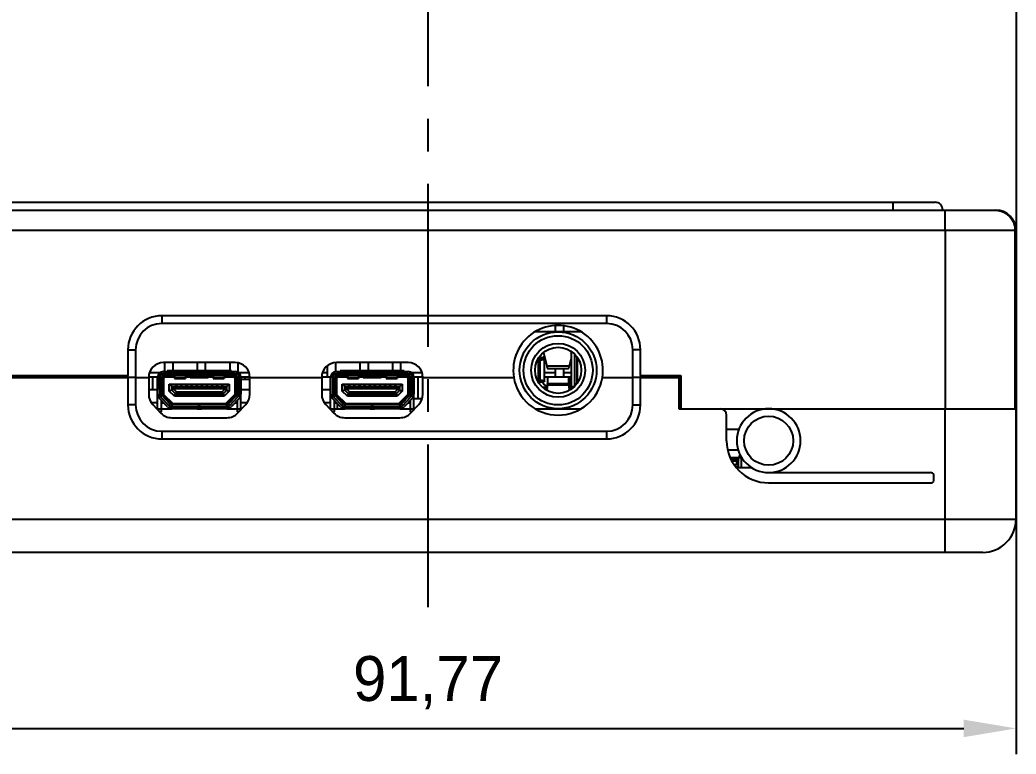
# Model space of a CAD drawing. Header units: millimetres. Extents: x 392 to 586, y 927 to 1144.
# Drawn here: x 466.4 to 544.2, y 927.2 to 984.4 of the extents above; entities that cross this region are included whole.
import ezdxf

# ---------------------------------------------------------------- set-up
doc = ezdxf.new("R2010")
doc.units = ezdxf.units.MM
doc.header["$PDSIZE"] = -1
doc.linetypes.add('CENTERX2', pattern=[20.32, 12.7, -2.54, 2.54, -2.54])
doc.dimstyles.new('ISO-25', dxfattribs={"dimtxt": 2.5, "dimasz": 2.5, "dimexe": 1.25, "dimexo": 0.625, "dimtad": 1, "dimtxsty": 'Standard', "dimcen": 2.5, "dimadec": 0, "dimazin": 0, "dimtfac": 1, "dimtmove": 0, "dimatfit": 3, "dimfxl": 1, "dimarcsym": 0})

# ---------------------------------------------------------------- blocks, each defined once
blk = doc.blocks.new('*D1')
at = {"color": 0, "lineweight": -2}
for p, q in [((452.377, 1011.801), (452.377, 927.182)), ((544.15, 1011.801), (544.15, 927.182)), ((456.457, 929.182), (540.07, 929.182))]:
    blk.add_line(p, q, dxfattribs=at)
at = {"color": 0}
for points in [[(456.457, 929.862), (456.457, 928.502), (452.377, 929.182)], [(540.07, 928.502), (540.07, 929.862), (544.15, 929.182)]]:
    blk.add_solid(points, dxfattribs=at)
at = {"layer": 'Defpoints', "color": 0}
for p in [(452.377, 1011.801), (544.15, 1011.801), (544.15, 929.182)]:
    blk.add_point(p, dxfattribs=at)
at = {"color": 0, "insert": (498.264, 932.748), "char_height": 3.5, "attachment_point": 5}
blk.add_mtext('91,77', dxfattribs=at)

msp = doc.modelspace()

# ---------------------------------------------------------------- linework, layer by layer
at = {"color": 7, "linetype": 'CENTERX2'}
msp.add_line((498.266, 938.627), (498.266, 1143.177), dxfattribs=at)
at = {"color": 7, "linetype": 'Continuous', "lineweight": 25}
for p, q in [((458.153, 970.211), (534.527, 970.211)), ((534.527, 970.211), (534.527, 969.611)), ((534.527, 970.211), (537.827, 970.211)), ((460.285, 969.611), (538.613, 969.611)), ((489.39, 969.611), (489.39, 969.661)), ((490.597, 969.611), (490.597, 969.661)), ((490.677, 969.611), (490.677, 969.661)), ((491.03, 969.611), (491.03, 969.661)), ((491.301, 969.611), (491.301, 969.661)), ((491.397, 969.611), (491.397, 969.661)), ((491.403, 969.661), (491.403, 969.611)), ((491.404, 969.611), (491.404, 969.661)), ((491.445, 969.611), (491.445, 969.661)), ((492.204, 969.611), (492.204, 969.661)), ((492.204, 969.611), (492.204, 969.661)), ((492.204, 969.661), (492.204, 969.611)), ((492.227, 969.611), (492.227, 969.661)), ((492.246, 969.611), (492.246, 969.661)), ((493.03, 969.611), (493.03, 969.661)), ((538.613, 969.611), (542.55, 969.611)), ((542.411, 969.611), (542.411, 969.611)), ((513.07, 968.011), (460.285, 968.011)), ((538.613, 968.011), (513.07, 968.011)), ((538.613, 968.011), (538.613, 954.111)), ((544.077, 968.011), (538.613, 968.011)), ((544.077, 954.111), (544.077, 968.011)), ((544.15, 968.011), (544.15, 961.211)), ((512.191, 961.361), (477.491, 961.361)), ((477.491, 961.361), (477.491, 960.761)), ((512.191, 961.361), (512.191, 960.761)), ((544.077, 961.211), (544.077, 954.111)), ((544.077, 961.211), (544.15, 961.211)), ((544.15, 961.211), (544.15, 954.111)), ((544.15, 960.964), (544.15, 960.911)), ((544.15, 954.111), (544.15, 960.861)), ((512.191, 960.761), (477.491, 960.761)), ((508.411, 960.111), (506.608, 960.111)), ((508.181, 960.604), (508.181, 960.111)), ((510.214, 960.111), (508.411, 960.111)), ((508.821, 960.587), (508.821, 960.111)), ((474.841, 958.711), (474.841, 956.711)), ((474.841, 958.711), (475.441, 958.711)), ((475.441, 958.711), (475.441, 956.561)), ((514.841, 958.711), (514.241, 958.711)), ((514.241, 956.561), (514.241, 958.711)), ((514.841, 956.711), (514.841, 958.711)), ((506.872, 957.861), (506.977, 957.861)), ((506.872, 956.361), (506.872, 957.861)), ((506.932, 958.128), (506.927, 958.13)), ((506.932, 958.128), (507.075, 958.128)), ((506.952, 958.165), (507.075, 958.128)), ((506.977, 957.861), (506.977, 956.361)), ((507.265, 958.5), (507.525, 957.457)), ((507.353, 956.261), (507.353, 958.006)), ((509.297, 957.457), (509.43, 957.991)), ((509.43, 958.459), (509.43, 955.806)), ((509.726, 955.882), (509.726, 958.34)), ((509.862, 958.176), (509.862, 956.046)), ((483.211, 957.711), (477.611, 957.711)), ((477.611, 957.011), (483.211, 957.011)), ((477.701, 957.711), (477.701, 957.011)), ((482.911, 957.081), (477.911, 957.081)), ((477.911, 957.011), (477.911, 957.081)), ((478.341, 957.711), (478.341, 957.081)), ((480.241, 957.711), (480.241, 957.081)), ((480.881, 957.711), (480.881, 957.081)), ((482.781, 957.711), (482.781, 957.081)), ((482.911, 957.011), (482.911, 957.081)), ((483.421, 957.692), (483.421, 956.959)), ((490.401, 957.466), (490.401, 956.611)), ((491.041, 957.709), (491.041, 957.006)), ((496.711, 957.711), (491.111, 957.711)), ((491.111, 957.011), (496.711, 957.011)), ((496.411, 957.081), (491.411, 957.081)), ((491.411, 957.011), (491.411, 957.081)), ((492.941, 957.711), (492.941, 957.081)), ((493.581, 957.711), (493.581, 957.081)), ((495.481, 957.711), (495.481, 957.081)), ((496.121, 957.711), (496.121, 957.081)), ((496.411, 957.011), (496.411, 957.081)), ((507.525, 957.457), (509.297, 957.457)), ((507.598, 957.252), (509.224, 957.252)), ((508.181, 957.252), (508.181, 956.611)), ((508.821, 957.252), (508.821, 956.611)), ((460.135, 956.711), (474.841, 956.711)), ((460.285, 956.561), (474.841, 956.561)), ((469.913, 956.611), (471.271, 956.611)), ((470.081, 956.711), (470.081, 956.611)), ((470.721, 956.711), (470.721, 956.611)), ((471.271, 956.611), (471.271, 956.561)), ((471.271, 956.611), (471.671, 956.611)), ((471.671, 956.611), (471.671, 956.561)), ((471.671, 956.611), (472.071, 956.611)), ((472.071, 956.611), (472.071, 956.561)), ((472.071, 956.611), (473.811, 956.611)), ((472.621, 956.711), (472.621, 956.611)), ((473.261, 956.711), (473.261, 956.611)), ((473.811, 956.611), (473.811, 956.561)), ((473.811, 956.611), (474.211, 956.611)), ((474.211, 956.611), (474.211, 956.561)), ((474.211, 956.611), (474.611, 956.611)), ((474.611, 956.611), (474.611, 956.561)), ((474.611, 956.611), (474.841, 956.611)), ((474.841, 956.561), (474.841, 956.711)), ((475.441, 956.561), (474.841, 956.561)), ((474.841, 956.561), (474.841, 954.411)), ((475.441, 956.561), (476.461, 956.561)), ((475.441, 956.561), (475.441, 954.411)), ((476.461, 956.561), (476.461, 955.241)), ((476.462, 956.611), (476.751, 956.611)), ((477.328, 956.911), (476.516, 956.911)), ((476.751, 956.611), (476.751, 955.611)), ((476.751, 956.611), (477.151, 956.611)), ((477.151, 956.611), (477.151, 955.611)), ((477.151, 956.611), (477.164, 956.611)), ((477.161, 955.241), (477.161, 956.561)), ((477.461, 956.561), (477.311, 956.561)), ((477.311, 956.561), (477.311, 955.241)), ((477.461, 955.241), (477.461, 956.561)), ((477.47, 956.611), (477.568, 956.611)), ((477.511, 955.977), (477.511, 956.471)), ((477.611, 956.471), (477.511, 956.471)), ((477.611, 956.861), (477.611, 956.711)), ((483.211, 956.861), (477.611, 956.861)), ((483.211, 956.711), (477.611, 956.711)), ((477.611, 956.471), (477.611, 955.269)), ((477.701, 956.711), (477.701, 956.671)), ((477.711, 956.671), (477.711, 956.571)), ((478.25, 956.671), (477.711, 956.671)), ((478.482, 956.571), (477.711, 956.571)), ((478.482, 956.701), (478.25, 956.701)), ((478.25, 956.691), (478.25, 956.701)), ((478.25, 956.691), (478.25, 956.671)), ((478.482, 956.691), (478.25, 956.691)), ((478.341, 956.711), (478.341, 956.701)), ((478.482, 956.711), (478.482, 956.679)), ((478.482, 956.679), (478.482, 956.536)), ((479.34, 956.536), (478.482, 956.536)), ((478.482, 956.536), (478.482, 956.471)), ((478.482, 956.471), (479.34, 956.471)), ((479.34, 956.711), (479.34, 956.679)), ((479.34, 956.691), (479.711, 956.691)), ((479.34, 956.679), (479.34, 956.536)), ((479.711, 956.571), (479.34, 956.571)), ((479.34, 956.536), (479.34, 956.471)), ((479.711, 956.571), (479.711, 956.691)), ((479.711, 956.691), (479.811, 956.691)), ((479.711, 956.671), (481.111, 956.671)), ((479.711, 956.521), (479.711, 956.571)), ((481.111, 956.521), (479.711, 956.521)), ((479.811, 956.671), (479.811, 956.711)), ((481.011, 956.711), (481.011, 956.671)), ((481.011, 956.691), (481.111, 956.691)), ((481.111, 956.571), (481.111, 956.691)), ((481.111, 956.691), (481.482, 956.691)), ((481.111, 956.571), (481.111, 956.521)), ((481.482, 956.571), (481.111, 956.571)), ((481.482, 956.711), (481.482, 956.679)), ((481.482, 956.679), (481.482, 956.536)), ((482.34, 956.536), (481.482, 956.536)), ((481.482, 956.536), (481.482, 956.471)), ((481.482, 956.471), (482.34, 956.471)), ((482.34, 956.711), (482.34, 956.679)), ((482.34, 956.701), (482.572, 956.701)), ((482.572, 956.691), (482.34, 956.691)), ((482.34, 956.679), (482.34, 956.536)), ((483.111, 956.571), (482.34, 956.571)), ((482.34, 956.536), (482.34, 956.471)), ((482.572, 956.701), (482.572, 956.691)), ((482.572, 956.671), (482.572, 956.691)), ((483.111, 956.671), (482.572, 956.671)), ((482.781, 956.711), (482.781, 956.671)), ((483.111, 956.571), (483.111, 956.671)), ((483.211, 956.711), (483.211, 956.861)), ((483.211, 955.269), (483.211, 956.471)), ((483.311, 956.471), (483.211, 956.471)), ((483.254, 956.611), (483.352, 956.611)), ((483.311, 956.471), (483.311, 955.977)), ((483.311, 956.411), (483.361, 956.411)), ((483.361, 956.561), (483.361, 955.241)), ((483.511, 956.561), (483.361, 956.561)), ((484.306, 956.911), (483.494, 956.911)), ((483.511, 955.241), (483.511, 956.561)), ((483.658, 956.611), (483.971, 956.611)), ((483.661, 956.561), (483.661, 955.241)), ((483.661, 956.411), (484.361, 956.411)), ((483.971, 956.611), (483.971, 956.411)), ((483.971, 956.611), (484.36, 956.611)), ((484.361, 956.561), (489.961, 956.561)), ((484.361, 955.241), (484.361, 956.561)), ((489.961, 956.561), (489.961, 955.241)), ((489.962, 956.611), (490.664, 956.611)), ((490.401, 956.911), (490.016, 956.911)), ((490.661, 955.241), (490.661, 956.561)), ((490.961, 956.561), (490.811, 956.561)), ((490.811, 956.561), (490.811, 955.241)), ((490.961, 955.241), (490.961, 956.561)), ((490.97, 956.611), (491.068, 956.611)), ((491.011, 955.977), (491.011, 956.471)), ((491.111, 956.471), (491.011, 956.471)), ((491.041, 956.694), (491.041, 956.611)), ((491.111, 956.861), (491.111, 956.711)), ((496.711, 956.861), (491.111, 956.861)), ((496.711, 956.711), (491.111, 956.711)), ((491.111, 956.471), (491.111, 955.269)), ((491.211, 956.671), (491.211, 956.571)), ((491.75, 956.671), (491.211, 956.671)), ((491.982, 956.571), (491.211, 956.571)), ((491.982, 956.701), (491.75, 956.701)), ((491.75, 956.691), (491.75, 956.701)), ((491.75, 956.691), (491.75, 956.671)), ((491.982, 956.691), (491.75, 956.691)), ((491.982, 956.711), (491.982, 956.679)), ((491.982, 956.679), (491.982, 956.536)), ((492.84, 956.536), (491.982, 956.536)), ((491.982, 956.536), (491.982, 956.471)), ((491.982, 956.471), (492.84, 956.471)), ((492.84, 956.711), (492.84, 956.679)), ((492.84, 956.691), (493.211, 956.691)), ((492.84, 956.679), (492.84, 956.536)), ((493.211, 956.571), (492.84, 956.571)), ((492.84, 956.536), (492.84, 956.471)), ((492.941, 956.711), (492.941, 956.691)), ((493.211, 956.571), (493.211, 956.691)), ((493.211, 956.691), (493.311, 956.691)), ((493.211, 956.671), (494.611, 956.671)), ((493.211, 956.521), (493.211, 956.571)), ((494.611, 956.521), (493.211, 956.521)), ((493.311, 956.671), (493.311, 956.711)), ((494.511, 956.711), (494.511, 956.671)), ((494.511, 956.691), (494.611, 956.691)), ((494.611, 956.691), (494.982, 956.691)), ((494.611, 956.571), (494.611, 956.691)), ((494.611, 956.571), (494.611, 956.521)), ((494.982, 956.571), (494.611, 956.571)), ((494.982, 956.711), (494.982, 956.679)), ((494.982, 956.679), (494.982, 956.536)), ((495.84, 956.536), (494.982, 956.536)), ((494.982, 956.536), (494.982, 956.471)), ((494.982, 956.471), (495.84, 956.471)), ((495.84, 956.711), (495.84, 956.679)), ((495.84, 956.701), (496.072, 956.701)), ((496.072, 956.691), (495.84, 956.691)), ((495.84, 956.679), (495.84, 956.536)), ((496.611, 956.571), (495.84, 956.571)), ((495.84, 956.536), (495.84, 956.471)), ((496.072, 956.701), (496.072, 956.691)), ((496.072, 956.671), (496.072, 956.691)), ((496.611, 956.671), (496.072, 956.671)), ((496.121, 956.711), (496.121, 956.671)), ((496.611, 956.571), (496.611, 956.671)), ((496.711, 956.711), (496.711, 956.861)), ((496.711, 955.269), (496.711, 956.471)), ((496.811, 956.471), (496.711, 956.471)), ((496.754, 956.611), (496.852, 956.611)), ((496.811, 956.471), (496.811, 955.977)), ((496.861, 956.561), (496.861, 955.241)), ((497.011, 956.561), (496.861, 956.561)), ((497.806, 956.911), (496.994, 956.911)), ((497.011, 955.241), (497.011, 956.561)), ((497.158, 956.611), (497.471, 956.611)), ((497.161, 956.561), (497.161, 955.241)), ((497.471, 956.611), (497.471, 954.911)), ((497.471, 956.611), (497.86, 956.611)), ((497.861, 956.561), (504.954, 956.561)), ((497.861, 955.241), (497.861, 956.561)), ((506.977, 956.361), (506.872, 956.361)), ((506.88, 956.165), (506.932, 956.175)), ((507.075, 956.175), (506.897, 956.138)), ((507.075, 956.175), (506.932, 956.175)), ((507.231, 956.207), (507.231, 956.106)), ((508.181, 956.911), (507.353, 956.911)), ((507.353, 956.611), (507.631, 956.611)), ((509.248, 956.565), (507.574, 956.565)), ((507.574, 956.565), (507.574, 956.071)), ((507.631, 956.611), (507.631, 956.565)), ((507.631, 956.611), (509.371, 956.611)), ((509.43, 956.911), (508.821, 956.911)), ((509.248, 956.071), (509.248, 956.565)), ((509.371, 956.611), (509.371, 955.894)), ((509.371, 956.611), (509.43, 956.611)), ((511.868, 956.561), (514.241, 956.561)), ((514.841, 956.561), (514.241, 956.561)), ((514.241, 954.411), (514.241, 956.561)), ((514.841, 956.711), (517.991, 956.711)), ((514.841, 956.711), (514.841, 956.561)), ((515.511, 956.611), (514.841, 956.611)), ((514.841, 954.411), (514.841, 956.561)), ((514.841, 956.561), (517.841, 956.561)), ((514.961, 956.611), (514.961, 956.711)), ((515.511, 956.611), (515.511, 956.561)), ((515.511, 956.611), (515.911, 956.611)), ((515.911, 956.611), (515.911, 956.561)), ((515.911, 956.611), (516.311, 956.611)), ((516.311, 956.561), (516.311, 956.611)), ((517.991, 956.611), (516.311, 956.611)), ((516.861, 956.611), (516.861, 956.711)), ((517.501, 956.611), (517.501, 956.711)), ((517.841, 956.561), (517.841, 954.111)), ((517.991, 956.711), (517.991, 954.111)), ((476.461, 955.611), (477.161, 955.611)), ((477.461, 955.977), (477.486, 955.977)), ((477.486, 955.577), (477.461, 955.577)), ((477.486, 955.977), (477.486, 955.577)), ((477.511, 955.977), (477.486, 955.977)), ((477.486, 955.577), (477.511, 955.577)), ((477.511, 955.577), (477.511, 955.269)), ((478.071, 956.041), (478.261, 955.851)), ((478.071, 956.041), (482.751, 956.041)), ((478.071, 955.496), (478.071, 956.041)), ((478.261, 955.574), (478.071, 955.496)), ((478.482, 955.081), (478.071, 955.496)), ((478.261, 955.851), (482.561, 955.851)), ((478.261, 955.851), (478.421, 955.691)), ((478.261, 955.574), (478.261, 955.851)), ((478.421, 955.64), (478.261, 955.574)), ((478.561, 955.271), (478.261, 955.574)), ((478.421, 955.691), (482.401, 955.691)), ((478.421, 955.691), (478.421, 955.64)), ((478.421, 955.64), (478.628, 955.431)), ((478.511, 955.861), (478.511, 955.851)), ((478.511, 955.861), (478.548, 955.861)), ((478.548, 955.861), (478.551, 955.861)), ((478.551, 955.861), (478.671, 955.861)), ((478.551, 955.861), (478.551, 955.851)), ((478.628, 955.431), (478.561, 955.271)), ((478.628, 955.431), (482.194, 955.431)), ((478.671, 955.851), (478.671, 955.861)), ((478.671, 955.861), (478.674, 955.861)), ((478.674, 955.861), (478.711, 955.861)), ((478.711, 955.861), (478.711, 955.851)), ((478.911, 955.861), (478.911, 955.851)), ((478.911, 955.861), (478.948, 955.861)), ((478.948, 955.861), (478.951, 955.861)), ((478.951, 955.861), (479.071, 955.861)), ((478.951, 955.861), (478.951, 955.851)), ((479.071, 955.851), (479.071, 955.861)), ((479.071, 955.861), (479.074, 955.861)), ((479.074, 955.861), (479.111, 955.861)), ((479.111, 955.861), (479.111, 955.851)), ((479.311, 955.861), (479.311, 955.851)), ((479.311, 955.861), (479.348, 955.861)), ((479.348, 955.861), (479.351, 955.861)), ((479.351, 955.861), (479.471, 955.861)), ((479.351, 955.861), (479.351, 955.851)), ((479.471, 955.851), (479.471, 955.861)), ((479.471, 955.861), (479.474, 955.861)), ((479.474, 955.861), (479.511, 955.861)), ((479.511, 955.861), (479.511, 955.851)), ((479.711, 955.861), (479.711, 955.851)), ((479.711, 955.861), (479.748, 955.861)), ((479.748, 955.861), (479.751, 955.861)), ((479.751, 955.861), (479.871, 955.861)), ((479.751, 955.861), (479.751, 955.851)), ((479.871, 955.851), (479.871, 955.861)), ((479.871, 955.861), (479.874, 955.861)), ((479.874, 955.861), (479.911, 955.861)), ((479.911, 955.861), (479.911, 955.851)), ((480.111, 955.861), (480.111, 955.851)), ((480.111, 955.861), (480.148, 955.861)), ((480.148, 955.861), (480.151, 955.861)), ((480.151, 955.861), (480.271, 955.861)), ((480.151, 955.861), (480.151, 955.851)), ((480.271, 955.851), (480.271, 955.861)), ((480.271, 955.861), (480.274, 955.861)), ((480.274, 955.861), (480.311, 955.861)), ((480.311, 955.861), (480.311, 955.851)), ((480.511, 955.861), (480.511, 955.851)), ((480.511, 955.861), (480.548, 955.861)), ((480.548, 955.861), (480.551, 955.861)), ((480.551, 955.861), (480.671, 955.861)), ((480.551, 955.861), (480.551, 955.851)), ((480.671, 955.851), (480.671, 955.861)), ((480.671, 955.861), (480.674, 955.861)), ((480.674, 955.861), (480.711, 955.861)), ((480.711, 955.861), (480.711, 955.851)), ((480.911, 955.861), (480.911, 955.851)), ((480.911, 955.861), (480.948, 955.861)), ((480.948, 955.861), (480.951, 955.861)), ((480.951, 955.861), (481.071, 955.861)), ((480.951, 955.861), (480.951, 955.851)), ((481.071, 955.851), (481.071, 955.861)), ((481.071, 955.861), (481.074, 955.861)), ((481.074, 955.861), (481.111, 955.861)), ((481.111, 955.861), (481.111, 955.851)), ((481.311, 955.861), (481.311, 955.851)), ((481.311, 955.861), (481.348, 955.861)), ((481.348, 955.861), (481.351, 955.861)), ((481.351, 955.861), (481.471, 955.861)), ((481.351, 955.861), (481.351, 955.851)), ((481.471, 955.851), (481.471, 955.861)), ((481.471, 955.861), (481.474, 955.861)), ((481.474, 955.861), (481.511, 955.861)), ((481.511, 955.861), (481.511, 955.851)), ((481.711, 955.861), (481.711, 955.851)), ((481.711, 955.861), (481.748, 955.861)), ((481.748, 955.861), (481.751, 955.861)), ((481.751, 955.861), (481.871, 955.861)), ((481.751, 955.861), (481.751, 955.851)), ((481.871, 955.851), (481.871, 955.861)), ((481.871, 955.861), (481.874, 955.861)), ((481.874, 955.861), (481.911, 955.861)), ((481.911, 955.861), (481.911, 955.851)), ((482.111, 955.861), (482.111, 955.851)), ((482.111, 955.861), (482.148, 955.861)), ((482.148, 955.861), (482.151, 955.861)), ((482.151, 955.861), (482.271, 955.861)), ((482.151, 955.861), (482.151, 955.851)), ((482.194, 955.431), (482.401, 955.64)), ((482.261, 955.271), (482.194, 955.431)), ((482.261, 955.271), (482.561, 955.574)), ((482.271, 955.851), (482.271, 955.861)), ((482.271, 955.861), (482.274, 955.861)), ((482.274, 955.861), (482.311, 955.861)), ((482.311, 955.861), (482.311, 955.851)), ((482.751, 955.496), (482.34, 955.081)), ((482.401, 955.691), (482.561, 955.851)), ((482.401, 955.64), (482.401, 955.691)), ((482.561, 955.574), (482.401, 955.64)), ((482.751, 956.041), (482.561, 955.851)), ((482.561, 955.574), (482.561, 955.851)), ((482.561, 955.574), (482.751, 955.496)), ((482.751, 956.041), (482.751, 955.496)), ((483.336, 955.977), (483.311, 955.977)), ((483.311, 955.577), (483.336, 955.577)), ((483.311, 955.269), (483.311, 955.577)), ((483.336, 955.577), (483.336, 955.977)), ((483.361, 955.977), (483.336, 955.977)), ((483.361, 955.577), (483.336, 955.577)), ((483.661, 955.611), (484.361, 955.611)), ((489.961, 955.611), (490.661, 955.611)), ((490.961, 955.977), (490.986, 955.977)), ((490.986, 955.577), (490.961, 955.577)), ((490.986, 955.977), (490.986, 955.577)), ((491.011, 955.977), (490.986, 955.977)), ((490.986, 955.577), (491.011, 955.577)), ((491.011, 955.577), (491.011, 955.269)), ((491.571, 956.041), (491.761, 955.851)), ((491.571, 956.041), (496.251, 956.041)), ((491.571, 955.496), (491.571, 956.041)), ((491.761, 955.574), (491.571, 955.496)), ((491.982, 955.081), (491.571, 955.496)), ((491.761, 955.851), (496.061, 955.851)), ((491.761, 955.851), (491.921, 955.691)), ((491.761, 955.574), (491.761, 955.851)), ((491.921, 955.64), (491.761, 955.574)), ((492.061, 955.271), (491.761, 955.574)), ((491.921, 955.691), (491.921, 955.64)), ((491.921, 955.691), (495.901, 955.691)), ((491.921, 955.64), (492.128, 955.431)), ((492.011, 955.861), (492.011, 955.851)), ((492.011, 955.861), (492.048, 955.861)), ((492.048, 955.861), (492.051, 955.861)), ((492.051, 955.861), (492.171, 955.861)), ((492.051, 955.861), (492.051, 955.851)), ((492.128, 955.431), (492.061, 955.271)), ((492.128, 955.431), (495.694, 955.431)), ((492.171, 955.851), (492.171, 955.861)), ((492.171, 955.861), (492.174, 955.861)), ((492.174, 955.861), (492.211, 955.861)), ((492.211, 955.861), (492.211, 955.851)), ((492.411, 955.861), (492.411, 955.851)), ((492.411, 955.861), (492.448, 955.861)), ((492.448, 955.861), (492.451, 955.861)), ((492.451, 955.861), (492.571, 955.861)), ((492.451, 955.861), (492.451, 955.851)), ((492.571, 955.851), (492.571, 955.861)), ((492.571, 955.861), (492.574, 955.861)), ((492.574, 955.861), (492.611, 955.861)), ((492.611, 955.861), (492.611, 955.851)), ((492.811, 955.861), (492.811, 955.851)), ((492.811, 955.861), (492.848, 955.861)), ((492.848, 955.861), (492.851, 955.861)), ((492.851, 955.861), (492.971, 955.861)), ((492.851, 955.861), (492.851, 955.851)), ((492.971, 955.851), (492.971, 955.861)), ((492.971, 955.861), (492.974, 955.861)), ((492.974, 955.861), (493.011, 955.861)), ((493.011, 955.861), (493.011, 955.851)), ((493.211, 955.861), (493.211, 955.851)), ((493.211, 955.861), (493.248, 955.861)), ((493.248, 955.861), (493.251, 955.861)), ((493.251, 955.861), (493.371, 955.861)), ((493.251, 955.861), (493.251, 955.851)), ((493.371, 955.851), (493.371, 955.861)), ((493.371, 955.861), (493.374, 955.861)), ((493.374, 955.861), (493.411, 955.861)), ((493.411, 955.861), (493.411, 955.851)), ((493.611, 955.861), (493.611, 955.851)), ((493.611, 955.861), (493.648, 955.861)), ((493.648, 955.861), (493.651, 955.861)), ((493.651, 955.861), (493.771, 955.861)), ((493.651, 955.861), (493.651, 955.851)), ((493.771, 955.851), (493.771, 955.861)), ((493.771, 955.861), (493.774, 955.861)), ((493.774, 955.861), (493.811, 955.861)), ((493.811, 955.861), (493.811, 955.851)), ((494.011, 955.861), (494.011, 955.851)), ((494.011, 955.861), (494.048, 955.861)), ((494.048, 955.861), (494.051, 955.861)), ((494.051, 955.861), (494.171, 955.861)), ((494.051, 955.861), (494.051, 955.851)), ((494.171, 955.851), (494.171, 955.861)), ((494.171, 955.861), (494.174, 955.861)), ((494.174, 955.861), (494.211, 955.861)), ((494.211, 955.861), (494.211, 955.851)), ((494.411, 955.861), (494.411, 955.851)), ((494.411, 955.861), (494.448, 955.861)), ((494.448, 955.861), (494.451, 955.861)), ((494.451, 955.861), (494.571, 955.861)), ((494.451, 955.861), (494.451, 955.851)), ((494.571, 955.851), (494.571, 955.861)), ((494.571, 955.861), (494.574, 955.861)), ((494.574, 955.861), (494.611, 955.861)), ((494.611, 955.861), (494.611, 955.851)), ((494.811, 955.861), (494.811, 955.851)), ((494.811, 955.861), (494.848, 955.861)), ((494.848, 955.861), (494.851, 955.861)), ((494.851, 955.861), (494.971, 955.861)), ((494.851, 955.861), (494.851, 955.851)), ((494.971, 955.851), (494.971, 955.861)), ((494.971, 955.861), (494.974, 955.861)), ((494.974, 955.861), (495.011, 955.861)), ((495.011, 955.861), (495.011, 955.851)), ((495.211, 955.861), (495.211, 955.851)), ((495.211, 955.861), (495.248, 955.861)), ((495.248, 955.861), (495.251, 955.861)), ((495.251, 955.861), (495.371, 955.861)), ((495.251, 955.861), (495.251, 955.851)), ((495.371, 955.851), (495.371, 955.861)), ((495.371, 955.861), (495.374, 955.861)), ((495.374, 955.861), (495.411, 955.861)), ((495.411, 955.861), (495.411, 955.851)), ((495.611, 955.861), (495.611, 955.851)), ((495.611, 955.861), (495.648, 955.861)), ((495.648, 955.861), (495.651, 955.861)), ((495.651, 955.861), (495.771, 955.861)), ((495.651, 955.861), (495.651, 955.851)), ((495.694, 955.431), (495.901, 955.64)), ((495.761, 955.271), (495.694, 955.431)), ((495.761, 955.271), (496.061, 955.574)), ((495.771, 955.851), (495.771, 955.861)), ((495.771, 955.861), (495.774, 955.861)), ((495.774, 955.861), (495.811, 955.861)), ((495.811, 955.861), (495.811, 955.851)), ((496.251, 955.496), (495.84, 955.081)), ((495.901, 955.691), (496.061, 955.851)), ((495.901, 955.64), (495.901, 955.691)), ((496.061, 955.574), (495.901, 955.64)), ((496.251, 956.041), (496.061, 955.851)), ((496.061, 955.574), (496.061, 955.851)), ((496.061, 955.574), (496.251, 955.496)), ((496.251, 956.041), (496.251, 955.496)), ((496.836, 955.977), (496.811, 955.977)), ((496.811, 955.577), (496.836, 955.577)), ((496.811, 955.269), (496.811, 955.577)), ((496.836, 955.577), (496.836, 955.977)), ((496.861, 955.977), (496.836, 955.977)), ((496.861, 955.577), (496.836, 955.577)), ((507.494, 955.761), (507.22, 955.761)), ((507.231, 955.761), (507.231, 955.752)), ((507.416, 955.611), (507.574, 955.916)), ((507.508, 955.554), (507.574, 955.681)), ((507.574, 956.071), (509.248, 956.071)), ((507.574, 955.986), (507.574, 956.071)), ((507.574, 955.986), (509.248, 955.986)), ((507.574, 955.681), (507.574, 955.986)), ((509.248, 956.071), (509.248, 955.986)), ((509.248, 955.986), (509.248, 955.681)), ((509.248, 955.916), (509.406, 955.611)), ((509.248, 955.681), (509.314, 955.554)), ((509.43, 955.943), (509.29, 955.835)), ((509.328, 955.761), (509.602, 955.761)), ((509.371, 955.761), (509.371, 955.678)), ((477.161, 954.044), (477.161, 955.241)), ((477.929, 954.252), (477.284, 954.932)), ((477.311, 955.241), (477.461, 955.241)), ((477.502, 955.138), (477.393, 955.035)), ((477.393, 955.035), (478.038, 954.355)), ((477.461, 953.866), (477.461, 954.745)), ((478.147, 954.458), (477.502, 955.138)), ((477.511, 955.269), (477.611, 955.269)), ((477.511, 955.129), (477.511, 955.269)), ((477.511, 954.556), (477.511, 954.693)), ((477.555, 955.162), (477.626, 955.233)), ((477.555, 955.162), (478.296, 954.421)), ((477.626, 955.233), (478.337, 954.521)), ((478.482, 955.081), (478.561, 955.271)), ((482.34, 955.081), (478.482, 955.081)), ((478.561, 955.271), (482.261, 955.271)), ((478.711, 955.261), (478.711, 955.271)), ((478.711, 955.261), (478.748, 955.261)), ((478.751, 955.261), (478.748, 955.261)), ((478.751, 955.261), (478.751, 955.271)), ((478.751, 955.261), (478.871, 955.261)), ((478.871, 955.261), (478.871, 955.271)), ((478.874, 955.261), (478.871, 955.261)), ((478.911, 955.261), (478.874, 955.261)), ((478.911, 955.271), (478.911, 955.261)), ((479.111, 955.261), (479.111, 955.271)), ((479.111, 955.261), (479.148, 955.261)), ((479.151, 955.261), (479.148, 955.261)), ((479.151, 955.261), (479.151, 955.271)), ((479.151, 955.261), (479.271, 955.261)), ((479.271, 955.261), (479.271, 955.271)), ((479.274, 955.261), (479.271, 955.261)), ((479.311, 955.261), (479.274, 955.261)), ((479.311, 955.271), (479.311, 955.261)), ((479.511, 955.261), (479.511, 955.271)), ((479.511, 955.261), (479.548, 955.261)), ((479.551, 955.261), (479.548, 955.261)), ((479.551, 955.261), (479.551, 955.271)), ((479.551, 955.261), (479.671, 955.261)), ((479.671, 955.261), (479.671, 955.271)), ((479.674, 955.261), (479.671, 955.261)), ((479.711, 955.261), (479.674, 955.261)), ((479.711, 955.271), (479.711, 955.261)), ((479.911, 955.261), (479.911, 955.271)), ((479.911, 955.261), (479.948, 955.261)), ((479.951, 955.261), (479.948, 955.261)), ((479.951, 955.261), (479.951, 955.271)), ((479.951, 955.261), (480.071, 955.261)), ((480.071, 955.261), (480.071, 955.271)), ((480.074, 955.261), (480.071, 955.261)), ((480.111, 955.261), (480.074, 955.261)), ((480.111, 955.271), (480.111, 955.261)), ((480.311, 955.261), (480.311, 955.271)), ((480.311, 955.261), (480.348, 955.261)), ((480.351, 955.261), (480.348, 955.261)), ((480.351, 955.261), (480.351, 955.271)), ((480.351, 955.261), (480.471, 955.261)), ((480.471, 955.261), (480.471, 955.271)), ((480.474, 955.261), (480.471, 955.261)), ((480.511, 955.261), (480.474, 955.261)), ((480.511, 955.271), (480.511, 955.261)), ((480.711, 955.261), (480.711, 955.271)), ((480.711, 955.261), (480.748, 955.261)), ((480.751, 955.261), (480.748, 955.261)), ((480.751, 955.261), (480.751, 955.271)), ((480.751, 955.261), (480.871, 955.261)), ((480.871, 955.261), (480.871, 955.271)), ((480.874, 955.261), (480.871, 955.261)), ((480.911, 955.261), (480.874, 955.261)), ((480.911, 955.271), (480.911, 955.261)), ((481.111, 955.261), (481.111, 955.271)), ((481.111, 955.261), (481.148, 955.261)), ((481.151, 955.261), (481.148, 955.261)), ((481.151, 955.261), (481.151, 955.271)), ((481.151, 955.261), (481.271, 955.261)), ((481.271, 955.261), (481.271, 955.271)), ((481.274, 955.261), (481.271, 955.261)), ((481.311, 955.261), (481.274, 955.261)), ((481.311, 955.271), (481.311, 955.261)), ((481.511, 955.261), (481.511, 955.271)), ((481.511, 955.261), (481.548, 955.261)), ((481.551, 955.261), (481.548, 955.261)), ((481.551, 955.261), (481.551, 955.271)), ((481.551, 955.261), (481.671, 955.261)), ((481.671, 955.261), (481.671, 955.271)), ((481.674, 955.261), (481.671, 955.261)), ((481.711, 955.261), (481.674, 955.261)), ((481.711, 955.271), (481.711, 955.261)), ((481.911, 955.261), (481.911, 955.271)), ((481.911, 955.261), (481.948, 955.261)), ((481.951, 955.261), (481.948, 955.261)), ((481.951, 955.261), (481.951, 955.271)), ((481.951, 955.261), (482.071, 955.261)), ((482.071, 955.261), (482.071, 955.271)), ((482.074, 955.261), (482.071, 955.261)), ((482.111, 955.261), (482.074, 955.261)), ((482.111, 955.271), (482.111, 955.261)), ((482.261, 955.271), (482.34, 955.081)), ((482.485, 954.521), (483.196, 955.233)), ((482.526, 954.421), (483.267, 955.162)), ((483.32, 955.138), (482.675, 954.458)), ((482.784, 954.355), (483.429, 955.035)), ((483.538, 954.932), (482.893, 954.252)), ((483.196, 955.233), (483.267, 955.162)), ((483.211, 955.269), (483.311, 955.269)), ((483.311, 955.269), (483.311, 955.129)), ((483.311, 954.693), (483.311, 954.556)), ((483.429, 955.035), (483.32, 955.138)), ((483.361, 955.241), (483.511, 955.241)), ((483.361, 954.745), (483.361, 953.866)), ((483.661, 954.044), (483.661, 955.241)), ((490.661, 954.044), (490.661, 955.241)), ((491.429, 954.252), (490.784, 954.932)), ((490.811, 955.241), (490.961, 955.241)), ((491.002, 955.138), (490.893, 955.035)), ((490.893, 955.035), (491.538, 954.355)), ((490.961, 953.866), (490.961, 954.745)), ((491.647, 954.458), (491.002, 955.138)), ((491.011, 955.269), (491.111, 955.269)), ((491.011, 955.129), (491.011, 955.269)), ((491.011, 954.556), (491.011, 954.693)), ((491.055, 955.162), (491.126, 955.233)), ((491.055, 955.162), (491.796, 954.421)), ((491.126, 955.233), (491.837, 954.521)), ((491.982, 955.081), (492.061, 955.271)), ((495.84, 955.081), (491.982, 955.081)), ((492.061, 955.271), (495.761, 955.271)), ((492.211, 955.261), (492.211, 955.271)), ((492.211, 955.261), (492.248, 955.261)), ((492.251, 955.261), (492.248, 955.261)), ((492.251, 955.261), (492.251, 955.271)), ((492.251, 955.261), (492.371, 955.261)), ((492.371, 955.261), (492.371, 955.271)), ((492.374, 955.261), (492.371, 955.261)), ((492.411, 955.261), (492.374, 955.261)), ((492.411, 955.271), (492.411, 955.261)), ((492.611, 955.261), (492.611, 955.271)), ((492.611, 955.261), (492.648, 955.261)), ((492.651, 955.261), (492.648, 955.261)), ((492.651, 955.261), (492.651, 955.271)), ((492.651, 955.261), (492.771, 955.261)), ((492.771, 955.261), (492.771, 955.271)), ((492.774, 955.261), (492.771, 955.261)), ((492.811, 955.261), (492.774, 955.261)), ((492.811, 955.271), (492.811, 955.261)), ((493.011, 955.261), (493.011, 955.271)), ((493.011, 955.261), (493.048, 955.261)), ((493.051, 955.261), (493.048, 955.261)), ((493.051, 955.261), (493.051, 955.271)), ((493.051, 955.261), (493.171, 955.261)), ((493.171, 955.261), (493.171, 955.271)), ((493.174, 955.261), (493.171, 955.261)), ((493.211, 955.261), (493.174, 955.261)), ((493.211, 955.271), (493.211, 955.261)), ((493.411, 955.261), (493.411, 955.271)), ((493.411, 955.261), (493.448, 955.261)), ((493.451, 955.261), (493.448, 955.261)), ((493.451, 955.261), (493.451, 955.271)), ((493.451, 955.261), (493.571, 955.261)), ((493.571, 955.261), (493.571, 955.271)), ((493.574, 955.261), (493.571, 955.261)), ((493.611, 955.261), (493.574, 955.261)), ((493.611, 955.271), (493.611, 955.261)), ((493.811, 955.261), (493.811, 955.271)), ((493.811, 955.261), (493.848, 955.261)), ((493.851, 955.261), (493.848, 955.261)), ((493.851, 955.261), (493.851, 955.271)), ((493.851, 955.261), (493.971, 955.261)), ((493.971, 955.261), (493.971, 955.271)), ((493.974, 955.261), (493.971, 955.261)), ((494.011, 955.261), (493.974, 955.261)), ((494.011, 955.271), (494.011, 955.261)), ((494.211, 955.261), (494.211, 955.271)), ((494.211, 955.261), (494.248, 955.261)), ((494.251, 955.261), (494.248, 955.261)), ((494.251, 955.261), (494.251, 955.271)), ((494.251, 955.261), (494.371, 955.261)), ((494.371, 955.261), (494.371, 955.271)), ((494.374, 955.261), (494.371, 955.261)), ((494.411, 955.261), (494.374, 955.261)), ((494.411, 955.271), (494.411, 955.261)), ((494.611, 955.261), (494.611, 955.271)), ((494.611, 955.261), (494.648, 955.261)), ((494.651, 955.261), (494.648, 955.261)), ((494.651, 955.261), (494.651, 955.271)), ((494.651, 955.261), (494.771, 955.261)), ((494.771, 955.261), (494.771, 955.271)), ((494.774, 955.261), (494.771, 955.261)), ((494.811, 955.261), (494.774, 955.261)), ((494.811, 955.271), (494.811, 955.261)), ((495.011, 955.261), (495.011, 955.271)), ((495.011, 955.261), (495.048, 955.261)), ((495.051, 955.261), (495.048, 955.261)), ((495.051, 955.261), (495.051, 955.271)), ((495.051, 955.261), (495.171, 955.261)), ((495.171, 955.261), (495.171, 955.271)), ((495.174, 955.261), (495.171, 955.261)), ((495.211, 955.261), (495.174, 955.261)), ((495.211, 955.271), (495.211, 955.261)), ((495.411, 955.261), (495.411, 955.271)), ((495.411, 955.261), (495.448, 955.261)), ((495.451, 955.261), (495.448, 955.261)), ((495.451, 955.261), (495.451, 955.271)), ((495.451, 955.261), (495.571, 955.261)), ((495.571, 955.261), (495.571, 955.271)), ((495.574, 955.261), (495.571, 955.261)), ((495.611, 955.261), (495.574, 955.261)), ((495.611, 955.271), (495.611, 955.261)), ((495.761, 955.271), (495.84, 955.081)), ((495.985, 954.521), (496.696, 955.233)), ((496.026, 954.421), (496.767, 955.162)), ((496.82, 955.138), (496.175, 954.458)), ((496.284, 954.355), (496.929, 955.035)), ((497.038, 954.932), (496.393, 954.252)), ((496.696, 955.233), (496.767, 955.162)), ((496.711, 955.269), (496.811, 955.269)), ((496.811, 955.269), (496.811, 955.129)), ((496.811, 954.693), (496.811, 954.556)), ((496.929, 955.035), (496.82, 955.138)), ((496.861, 955.241), (497.011, 955.241)), ((496.861, 954.745), (496.861, 953.866)), ((497.161, 954.044), (497.161, 955.241)), ((497.161, 954.911), (497.813, 954.911)), ((517.841, 954.911), (517.991, 954.911)), ((475.441, 954.411), (474.841, 954.411)), ((476.649, 954.611), (477.161, 954.611)), ((476.776, 954.45), (477.421, 953.77)), ((477.097, 954.111), (478.256, 954.111)), ((477.461, 954.611), (477.511, 954.611)), ((477.64, 954.556), (477.511, 954.556)), ((478.038, 954.355), (478.147, 954.458)), ((478.161, 954.556), (478.054, 954.556)), ((478.256, 954.411), (478.256, 954.261)), ((480.401, 954.411), (478.256, 954.411)), ((478.256, 954.261), (480.251, 954.261)), ((480.251, 954.111), (478.256, 954.111)), ((478.296, 954.421), (478.337, 954.521)), ((479.343, 954.421), (478.296, 954.421)), ((478.337, 954.521), (482.485, 954.521)), ((478.496, 954.421), (478.496, 954.411)), ((478.543, 954.411), (478.543, 954.421)), ((481.479, 954.451), (479.343, 954.451)), ((479.343, 954.451), (479.343, 954.421)), ((480.251, 954.261), (480.251, 954.111)), ((480.251, 954.111), (480.401, 954.111)), ((480.401, 954.411), (480.401, 954.111)), ((480.401, 954.411), (480.421, 954.411)), ((480.421, 954.111), (480.401, 954.111)), ((482.567, 954.411), (480.421, 954.411)), ((480.421, 954.111), (480.421, 954.411)), ((480.421, 954.111), (480.571, 954.111)), ((480.571, 954.261), (482.567, 954.261)), ((480.571, 954.111), (480.571, 954.261)), ((482.567, 954.111), (480.571, 954.111)), ((481.479, 954.421), (481.479, 954.451)), ((482.526, 954.421), (481.479, 954.421)), ((482.279, 954.421), (482.279, 954.411)), ((482.326, 954.421), (482.326, 954.411)), ((482.485, 954.521), (482.526, 954.421)), ((482.567, 954.261), (482.567, 954.411)), ((482.567, 954.111), (483.725, 954.111)), ((482.768, 954.556), (482.661, 954.556)), ((482.675, 954.458), (482.784, 954.355)), ((483.311, 954.556), (483.182, 954.556)), ((483.311, 954.611), (483.361, 954.611)), ((483.401, 953.77), (484.046, 954.45)), ((483.661, 954.611), (484.173, 954.611)), ((490.149, 954.611), (490.661, 954.611)), ((490.276, 954.45), (490.921, 953.77)), ((490.597, 954.111), (491.756, 954.111)), ((490.961, 954.611), (491.011, 954.611)), ((491.14, 954.556), (491.011, 954.556)), ((491.161, 954.534), (491.161, 954.111)), ((491.538, 954.355), (491.647, 954.458)), ((491.661, 954.556), (491.554, 954.556)), ((491.591, 954.556), (491.591, 954.517)), ((491.591, 954.143), (491.591, 954.111)), ((491.756, 954.411), (491.756, 954.261)), ((493.901, 954.411), (491.756, 954.411)), ((491.756, 954.261), (493.751, 954.261)), ((493.751, 954.111), (491.756, 954.111)), ((491.796, 954.421), (491.837, 954.521)), ((492.843, 954.421), (491.796, 954.421)), ((491.837, 954.521), (495.985, 954.521)), ((491.991, 954.421), (491.991, 954.411)), ((491.996, 954.421), (491.996, 954.411)), ((492.043, 954.411), (492.043, 954.421)), ((494.979, 954.451), (492.843, 954.451)), ((492.843, 954.451), (492.843, 954.421)), ((493.751, 954.261), (493.751, 954.111)), ((493.751, 954.111), (493.901, 954.111)), ((493.901, 954.411), (493.901, 954.111)), ((493.901, 954.411), (493.921, 954.411)), ((493.921, 954.111), (493.901, 954.111)), ((496.067, 954.411), (493.921, 954.411)), ((493.921, 954.111), (493.921, 954.411)), ((493.921, 954.111), (494.071, 954.111)), ((494.071, 954.261), (496.067, 954.261)), ((494.071, 954.111), (494.071, 954.261)), ((496.067, 954.111), (494.071, 954.111)), ((494.979, 954.421), (494.979, 954.451)), ((496.026, 954.421), (494.979, 954.421)), ((495.779, 954.421), (495.779, 954.411)), ((495.826, 954.421), (495.826, 954.411)), ((495.985, 954.521), (496.026, 954.421)), ((496.067, 954.261), (496.067, 954.411)), ((496.067, 954.111), (497.225, 954.111)), ((496.268, 954.556), (496.161, 954.556)), ((496.175, 954.458), (496.284, 954.355)), ((496.811, 954.556), (496.682, 954.556)), ((496.901, 953.77), (497.546, 954.45)), ((506.608, 954.111), (510.214, 954.111)), ((514.241, 954.411), (514.841, 954.411)), ((517.841, 954.111), (521.053, 954.111)), ((517.991, 954.111), (538.613, 954.111)), ((524.843, 954.111), (538.613, 954.111)), ((538.613, 954.111), (544.077, 954.111)), ((538.613, 945.511), (538.613, 954.111)), ((538.613, 954.111), (544.15, 954.111)), ((544.077, 954.111), (544.15, 954.111)), ((544.15, 945.511), (544.15, 954.111)), ((478.256, 953.411), (482.567, 953.411)), ((491.756, 953.411), (496.067, 953.411)), ((521.553, 951.621), (521.553, 953.611)), ((477.491, 952.361), (477.491, 951.761)), ((477.491, 952.361), (512.191, 952.361)), ((512.191, 952.361), (512.191, 951.761)), ((521.553, 952.511), (522.518, 952.511)), ((477.491, 951.761), (512.191, 951.761)), ((521.631, 950.911), (522.456, 950.911)), ((521.825, 950.311), (522.533, 950.311)), ((521.871, 950.211), (522.493, 950.211)), ((521.946, 950.061), (522.442, 950.061)), ((522.061, 950.312), (522.061, 950.311)), ((522.061, 950.312), (522.099, 950.312)), ((522.099, 950.312), (522.099, 950.311)), ((522.099, 950.312), (522.113, 950.312)), ((522.113, 950.312), (522.113, 950.311)), ((522.113, 950.312), (522.152, 950.312)), ((522.152, 950.312), (522.152, 950.311)), ((522.158, 950.312), (522.158, 950.311)), ((522.173, 950.312), (522.173, 950.311)), ((522.188, 950.312), (522.188, 950.311)), ((522.188, 950.312), (522.227, 950.312)), ((522.227, 950.312), (522.227, 950.311)), ((522.227, 950.312), (522.241, 950.312)), ((522.241, 950.312), (522.241, 950.311)), ((522.241, 950.312), (522.279, 950.312)), ((522.279, 950.312), (522.279, 950.311)), ((522.279, 950.312), (522.282, 950.312)), ((522.285, 950.312), (522.285, 950.311)), ((522.3, 950.312), (522.3, 950.311)), ((522.339, 950.312), (522.339, 950.311)), ((522.339, 950.312), (522.368, 950.312)), ((522.367, 949.856), (522.493, 950.202)), ((522.368, 950.312), (522.368, 950.311)), ((522.368, 950.312), (522.384, 950.312)), ((522.384, 950.312), (522.384, 950.311)), ((522.384, 950.312), (522.387, 950.312)), ((522.387, 950.312), (522.387, 950.311)), ((522.387, 950.312), (522.389, 950.312)), ((522.389, 950.312), (522.442, 950.312)), ((522.389, 950.312), (522.389, 950.311)), ((522.442, 950.312), (522.442, 950.311)), ((522.445, 950.312), (522.445, 950.311)), ((522.453, 950.312), (522.453, 950.311)), ((522.454, 950.312), (522.454, 950.311)), ((522.462, 950.312), (522.462, 950.311)), ((522.486, 950.312), (522.486, 950.311)), ((522.493, 949.511), (522.493, 950.307)), ((522.493, 950.307), (522.693, 950.307)), ((522.524, 950.312), (522.524, 950.311)), ((522.531, 950.307), (522.59, 950.468)), ((522.59, 950.468), (522.611, 950.517)), ((522.604, 950.462), (522.59, 950.468)), ((522.156, 949.723), (522.186, 949.724)), ((522.186, 949.709), (522.186, 949.724)), ((522.493, 949.531), (522.302, 949.531)), ((523.521, 949.511), (522.319, 949.511)), ((522.366, 949.57), (522.366, 949.531)), ((522.366, 949.531), (522.366, 949.511)), ((522.381, 949.85), (522.367, 949.856)), ((524.843, 949.131), (537.485, 949.131)), ((537.743, 948.478), (537.743, 948.985)), ((524.843, 948.331), (537.485, 948.331)), ((457.913, 945.511), (538.613, 945.511)), ((538.613, 942.911), (538.613, 945.511)), ((538.613, 945.511), (544.15, 945.511)), ((538.613, 942.911), (457.913, 942.911)), ((541.55, 942.911), (538.613, 942.911))]:
    msp.add_line(p, q, dxfattribs=at)
at = {"color": 8, "linetype": 'Continuous', "lineweight": 25}
for p, q in [((506.932, 957.884), (506.932, 958.128)), ((509.898, 958.125), (509.898, 956.098)), ((479.961, 956.671), (479.961, 956.711)), ((480.861, 956.711), (480.861, 956.671)), ((493.461, 956.671), (493.461, 956.711)), ((494.361, 956.711), (494.361, 956.671)), ((506.932, 956.175), (506.932, 956.346)), ((478.548, 955.861), (478.548, 955.851)), ((478.674, 955.851), (478.674, 955.861)), ((478.948, 955.861), (478.948, 955.851)), ((479.074, 955.851), (479.074, 955.861)), ((479.348, 955.861), (479.348, 955.851)), ((479.474, 955.851), (479.474, 955.861)), ((479.748, 955.861), (479.748, 955.851)), ((479.874, 955.851), (479.874, 955.861)), ((480.148, 955.861), (480.148, 955.851)), ((480.274, 955.851), (480.274, 955.861)), ((480.548, 955.861), (480.548, 955.851)), ((480.674, 955.851), (480.674, 955.861)), ((480.948, 955.861), (480.948, 955.851)), ((481.074, 955.851), (481.074, 955.861)), ((481.348, 955.861), (481.348, 955.851)), ((481.474, 955.851), (481.474, 955.861)), ((481.748, 955.861), (481.748, 955.851)), ((481.874, 955.851), (481.874, 955.861)), ((482.148, 955.861), (482.148, 955.851)), ((482.274, 955.851), (482.274, 955.861)), ((492.048, 955.861), (492.048, 955.851)), ((492.174, 955.851), (492.174, 955.861)), ((492.448, 955.861), (492.448, 955.851)), ((492.574, 955.851), (492.574, 955.861)), ((492.848, 955.861), (492.848, 955.851)), ((492.974, 955.851), (492.974, 955.861)), ((493.248, 955.861), (493.248, 955.851)), ((493.374, 955.851), (493.374, 955.861)), ((493.648, 955.861), (493.648, 955.851)), ((493.774, 955.851), (493.774, 955.861)), ((494.048, 955.861), (494.048, 955.851)), ((494.174, 955.851), (494.174, 955.861)), ((494.448, 955.861), (494.448, 955.851)), ((494.574, 955.851), (494.574, 955.861)), ((494.848, 955.861), (494.848, 955.851)), ((494.974, 955.851), (494.974, 955.861)), ((495.248, 955.861), (495.248, 955.851)), ((495.374, 955.851), (495.374, 955.861)), ((495.648, 955.861), (495.648, 955.851)), ((495.774, 955.851), (495.774, 955.861)), ((478.748, 955.261), (478.748, 955.271)), ((478.874, 955.271), (478.874, 955.261)), ((479.148, 955.261), (479.148, 955.271)), ((479.274, 955.271), (479.274, 955.261)), ((479.548, 955.261), (479.548, 955.271)), ((479.674, 955.271), (479.674, 955.261)), ((479.948, 955.261), (479.948, 955.271)), ((480.074, 955.271), (480.074, 955.261)), ((480.348, 955.261), (480.348, 955.271)), ((480.474, 955.271), (480.474, 955.261)), ((480.748, 955.261), (480.748, 955.271)), ((480.874, 955.271), (480.874, 955.261)), ((481.148, 955.261), (481.148, 955.271)), ((481.274, 955.271), (481.274, 955.261)), ((481.548, 955.261), (481.548, 955.271)), ((481.674, 955.271), (481.674, 955.261)), ((481.948, 955.261), (481.948, 955.271)), ((482.074, 955.271), (482.074, 955.261)), ((492.248, 955.261), (492.248, 955.271)), ((492.374, 955.271), (492.374, 955.261)), ((492.648, 955.261), (492.648, 955.271)), ((492.774, 955.271), (492.774, 955.261)), ((493.048, 955.261), (493.048, 955.271)), ((493.174, 955.271), (493.174, 955.261)), ((493.448, 955.261), (493.448, 955.271)), ((493.574, 955.271), (493.574, 955.261)), ((493.848, 955.261), (493.848, 955.271)), ((493.974, 955.271), (493.974, 955.261)), ((494.248, 955.261), (494.248, 955.271)), ((494.374, 955.271), (494.374, 955.261)), ((494.648, 955.261), (494.648, 955.271)), ((494.774, 955.271), (494.774, 955.261)), ((495.048, 955.261), (495.048, 955.271)), ((495.174, 955.271), (495.174, 955.261)), ((495.448, 955.261), (495.448, 955.271)), ((495.574, 955.271), (495.574, 955.261)), ((477.461, 953.866), (477.33, 953.866)), ((483.492, 953.866), (483.361, 953.866)), ((490.961, 953.866), (490.83, 953.866)), ((496.992, 953.866), (496.861, 953.866)), ((522.493, 950.291), (521.834, 950.291)), ((522.489, 950.191), (521.88, 950.191)), ((522.493, 950.159), (522.381, 949.85)), ((522.604, 950.462), (522.547, 950.307)), ((522.62, 950.5), (522.604, 950.462)), ((522.604, 950.462), (522.648, 950.446)), ((522.693, 950.307), (522.693, 949.511)), ((522.186, 949.709), (522.166, 949.708)), ((522.186, 949.709), (522.187, 949.679)), ((522.381, 949.85), (522.493, 949.81))]:
    msp.add_line(p, q, dxfattribs=at)
at = {"color": 7, "linetype": 'Continuous', "lineweight": 25, "flags": 128}
for points in [[(538.613, 968.011), (538.613, 968.324), (538.613, 968.624), (538.613, 968.9), (538.613, 969.143), (538.613, 969.342), (538.613, 969.49), (538.613, 969.581), (538.613, 969.611)], [(507.218, 958.101), (507.22, 958.104), (507.333, 958.226)], [(469.454, 956.711), (469.488, 956.678), (469.588, 956.561)], [(469.85, 956.711), (469.862, 956.694), (469.939, 956.561)], [(478.491, 956.711), (478.486, 956.701), (478.482, 956.679)], [(479.34, 956.679), (479.336, 956.701), (479.331, 956.711)], [(481.491, 956.711), (481.486, 956.701), (481.482, 956.679)], [(482.34, 956.679), (482.336, 956.701), (482.331, 956.711)], [(491.991, 956.711), (491.986, 956.701), (491.982, 956.679)], [(492.84, 956.679), (492.836, 956.701), (492.831, 956.711)], [(494.991, 956.711), (494.986, 956.701), (494.982, 956.679)], [(495.84, 956.679), (495.836, 956.701), (495.831, 956.711)], [(507.532, 955.835), (507.293, 956.038), (507.164, 956.19)], [(522.693, 950.307), (522.713, 950.309), (522.725, 950.312)]]:
    msp.add_lwpolyline(points, dxfattribs=at)
at = {"color": 7, "linetype": 'Continuous', "lineweight": 25}
for centre, radius in [((508.411, 957.111), 3), ((508.411, 957.111), 2.7), ((508.411, 957.111), 2.1), ((508.411, 957.111), 1.8), ((524.843, 951.621), 1.913)]:
    msp.add_circle(centre, radius, dxfattribs=at)
for centre, radius, start, end in [((537.827, 969.611), 0.6, 0, 90), ((542.55, 968.011), 1.6, 0, 90), ((477.491, 958.711), 2.65, 90, 180), ((512.191, 958.711), 2.65, 0, 90), ((477.491, 958.711), 2.05, 90, 180), ((508.411, 957.111), 3.5, 350.9589, 189.0411), ((512.191, 958.711), 2.05, 0, 90), ((477.611, 956.561), 1.15, 90, 180), ((477.611, 956.561), 0.45, 90, 180), ((483.211, 956.561), 1.15, 0, 90), ((483.211, 956.561), 0.45, 0, 90), ((491.111, 956.561), 1.15, 90, 180), ((491.111, 956.561), 0.45, 90, 180), ((496.711, 956.561), 1.15, 360, 90), ((496.711, 956.561), 0.45, 0, 90), ((477.611, 956.561), 0.3, 90, 180), ((477.611, 956.561), 0.15, 90, 180), ((477.711, 956.471), 0.2, 90, 180), ((477.711, 956.471), 0.1, 90, 180), ((483.111, 956.471), 0.2, 0, 90), ((483.111, 956.471), 0.1, 0, 90), ((483.211, 956.561), 0.3, 0, 90), ((483.211, 956.561), 0.15, 0, 90), ((491.111, 956.561), 0.3, 90, 180), ((491.111, 956.561), 0.15, 90, 180), ((491.211, 956.471), 0.2, 90, 180), ((491.211, 956.471), 0.1, 90, 180), ((496.611, 956.471), 0.2, 0, 90), ((496.611, 956.471), 0.1, 0, 90), ((496.711, 956.561), 0.3, 0, 90), ((496.711, 956.561), 0.15, 0, 90), ((508.411, 957.111), 3.5, 189.0411, 350.9589), ((477.661, 955.403), 0.2, 180, 221.40962), ((483.161, 955.403), 0.2, 318.59038, 0), ((491.161, 955.403), 0.2, 180, 221.40962), ((496.661, 955.403), 0.2, 318.59038, 0), ((477.611, 955.241), 1.15, 180, 223.47247), ((477.611, 955.241), 0.45, 180, 223.47247), ((477.611, 955.241), 0.3, 180, 223.47247), ((477.611, 955.241), 0.15, 180, 223.47247), ((477.661, 955.269), 0.15, 180, 225), ((477.661, 955.269), 0.05, 180, 225), ((483.161, 955.269), 0.05, 315, 0), ((483.161, 955.269), 0.15, 315, 0), ((483.211, 955.241), 0.15, 316.52753, 0), ((483.211, 955.241), 0.3, 316.52753, 0), ((483.211, 955.241), 0.45, 316.52753, 0), ((483.211, 955.241), 1.15, 316.52753, 0), ((491.111, 955.241), 1.15, 180, 223.47247), ((491.111, 955.241), 0.45, 180, 223.47247), ((491.111, 955.241), 0.3, 180, 223.47247), ((491.111, 955.241), 0.15, 180, 223.47247), ((491.161, 955.269), 0.15, 180, 225), ((491.161, 955.269), 0.05, 180, 225), ((496.661, 955.269), 0.05, 315, 0), ((496.661, 955.269), 0.15, 315, 0), ((496.711, 955.241), 0.15, 316.52753, 0), ((496.711, 955.241), 0.3, 316.52753, 0), ((496.711, 955.241), 0.45, 316.52753, 0), ((496.711, 955.241), 1.15, 316.52753, 0), ((477.491, 954.411), 2.65, 180, 270), ((477.491, 954.411), 2.05, 180, 270), ((478.256, 954.561), 0.45, 223.47247, 270), ((478.256, 954.561), 0.3, 223.47247, 270), ((478.256, 954.561), 0.15, 223.47247, 270), ((480.251, 954.411), 0.15, 270, 0), ((480.571, 954.411), 0.15, 180, 270), ((482.567, 954.561), 0.15, 270, 316.52753), ((482.567, 954.561), 0.3, 270, 316.52753), ((482.567, 954.561), 0.45, 270, 316.52753), ((491.756, 954.561), 0.45, 223.47247, 270), ((491.756, 954.561), 0.3, 223.47247, 270), ((491.756, 954.561), 0.15, 223.47247, 270), ((493.751, 954.411), 0.15, 270, 0), ((494.071, 954.411), 0.15, 180, 270), ((496.067, 954.561), 0.15, 270, 316.52753), ((496.067, 954.561), 0.3, 270, 316.52753), ((496.067, 954.561), 0.45, 270, 316.52753), ((512.191, 954.411), 2.65, 270, 0), ((512.191, 954.411), 2.05, 270, 0), ((521.053, 953.611), 0.5, 0, 90), ((524.843, 951.621), 2.49, 90, 270), ((524.843, 951.621), 2.49, 270, 90), ((478.256, 954.561), 1.15, 223.47247, 270), ((482.567, 954.561), 1.15, 270, 316.52753), ((491.756, 954.561), 1.15, 223.47247, 270), ((496.067, 954.561), 1.15, 270, 316.52753), ((524.843, 951.621), 3.29, 180, 270), ((522.179, 949.924), 0.2, 272, 340), ((522.179, 949.924), 0.215, 272, 340), ((522.179, 949.924), 0.4, 286.76097, 321.76207), ((537.485, 948.831), 0.3, 30.80691, 90), ((537.485, 948.631), 0.3, 270, 329.19309), ((541.55, 945.511), 2.6, 270, 0.00721)]:
    msp.add_arc(centre, radius, start, end, dxfattribs=at)
at = {"color": 8, "linetype": 'Continuous', "lineweight": 25}
msp.add_arc((522.179, 949.924), 0.385, 285.84153, 324.69124, dxfattribs=at)
at = {"color": 7, "linetype": 'Continuous', "lineweight": 25}
for points, knots in [([(542.446, 969.611), (542.633, 969.593), (543.006, 969.557), (543.501, 969.273), (543.868, 968.856), (544.052, 968.409), (544.07, 968.12), (544.077, 968.011)], [0, 0, 0, 0, 0.22041, 0.440972, 0.657793, 0.870799, 1, 1, 1, 1]), ([(506.872, 957.861), (506.89, 957.868), (506.926, 957.881), (506.974, 957.9), (507.016, 957.92), (507.051, 957.939), (507.073, 957.956), (507.089, 957.972), (507.1, 957.988), (507.104, 958.008), (507.1, 958.024), (507.089, 958.04), (507.073, 958.057), (507.049, 958.073), (507.02, 958.09), (506.985, 958.107), (506.95, 958.121), (506.932, 958.128)], [0, 0, 0, 0, 0.073173, 0.146346, 0.219519, 0.292692, 0.365865, 0.402378, 0.475551, 0.548724, 0.621897, 0.65841, 0.731584, 0.804757, 0.84127, 0.919636, 1, 1, 1, 1]), ([(507.075, 958.128), (507.132, 958.114), (507.246, 958.084), (507.334, 958.044), (507.363, 958.003), (507.327, 957.962), (507.215, 957.918), (507.083, 957.885), (506.997, 957.866), (506.977, 957.861)], [0, 0, 0, 0, 0.16408, 0.328174, 0.458361, 0.622442, 0.786536, 0.95063, 1, 1, 1, 1]), ([(509.433, 958.459), (509.432, 958.46), (509.42, 958.472), (509.442, 958.487), (509.489, 958.5), (509.497, 958.502)], [0, 0, 0, 0, 0.0650868, 0.8414909, 1, 1, 1, 1]), ([(507.525, 957.457), (507.536, 957.406), (507.557, 957.305), (507.581, 957.256), (507.595, 957.252), (507.598, 957.252)], [0, 0, 0, 0, 0.433058, 0.866125, 1, 1, 1, 1]), ([(509.224, 957.252), (509.235, 957.259), (509.256, 957.275), (509.28, 957.369), (509.294, 957.44), (509.297, 957.457)], [0, 0, 0, 0, 0.433058, 0.866125, 1, 1, 1, 1]), ([(506.932, 956.175), (506.949, 956.18), (506.982, 956.189), (507.023, 956.203), (507.057, 956.217), (507.078, 956.229), (507.093, 956.24), (507.102, 956.252), (507.104, 956.266), (507.096, 956.278), (507.083, 956.289), (507.064, 956.301), (507.037, 956.313), (507.005, 956.324), (506.97, 956.335), (506.923, 956.349), (506.889, 956.357), (506.872, 956.361)], [0, 0, 0, 0, 0.074993, 0.149986, 0.224979, 0.299972, 0.337386, 0.412379, 0.487372, 0.562365, 0.599779, 0.674772, 0.749765, 0.787178, 0.862172, 0.9304, 1, 1, 1, 1]), ([(506.977, 956.361), (507.041, 956.351), (507.169, 956.331), (507.298, 956.301), (507.347, 956.277), (507.357, 956.254), (507.327, 956.23), (507.226, 956.202), (507.122, 956.184), (507.075, 956.175)], [0, 0, 0, 0, 0.16251, 0.325026, 0.487543, 0.541658, 0.704168, 0.866684, 1, 1, 1, 1]), ([(509.598, 955.766), (509.576, 955.769), (509.515, 955.776), (509.456, 955.789), (509.423, 955.803), (509.437, 955.818), (509.495, 955.832), (509.574, 955.845), (509.643, 955.852), (509.667, 955.855)], [0, 0, 0, 0, 0.093178, 0.256706, 0.420234, 0.583762, 0.74729, 0.910818, 1, 1, 1, 1])]:
    msp.add_open_spline(points, degree=3, knots=knots, dxfattribs=at)

# ---------------------------------------------------------------- dimensions: what is measured, and where the dimension line sits
dim = msp.add_linear_dim(base=(544.15, 929.182), p1=(452.377, 1011.801), p2=(544.15, 1011.801), dimstyle='ISO-25', override={"dimtxt": 3.5, "dimasz": 4.08, "dimexe": 2, "dimexo": 0, "dimgap": 1.524, "dimtih": 1, "dimtoh": 1, "dimzin": 0, "dimadec": 2, "dimtzin": 0})
dim.commit()
dim.dimension.update_dxf_attribs({"geometry": '*D1', "text_midpoint": (498.264, 932.748)})

doc.saveas('drawing.dxf')
